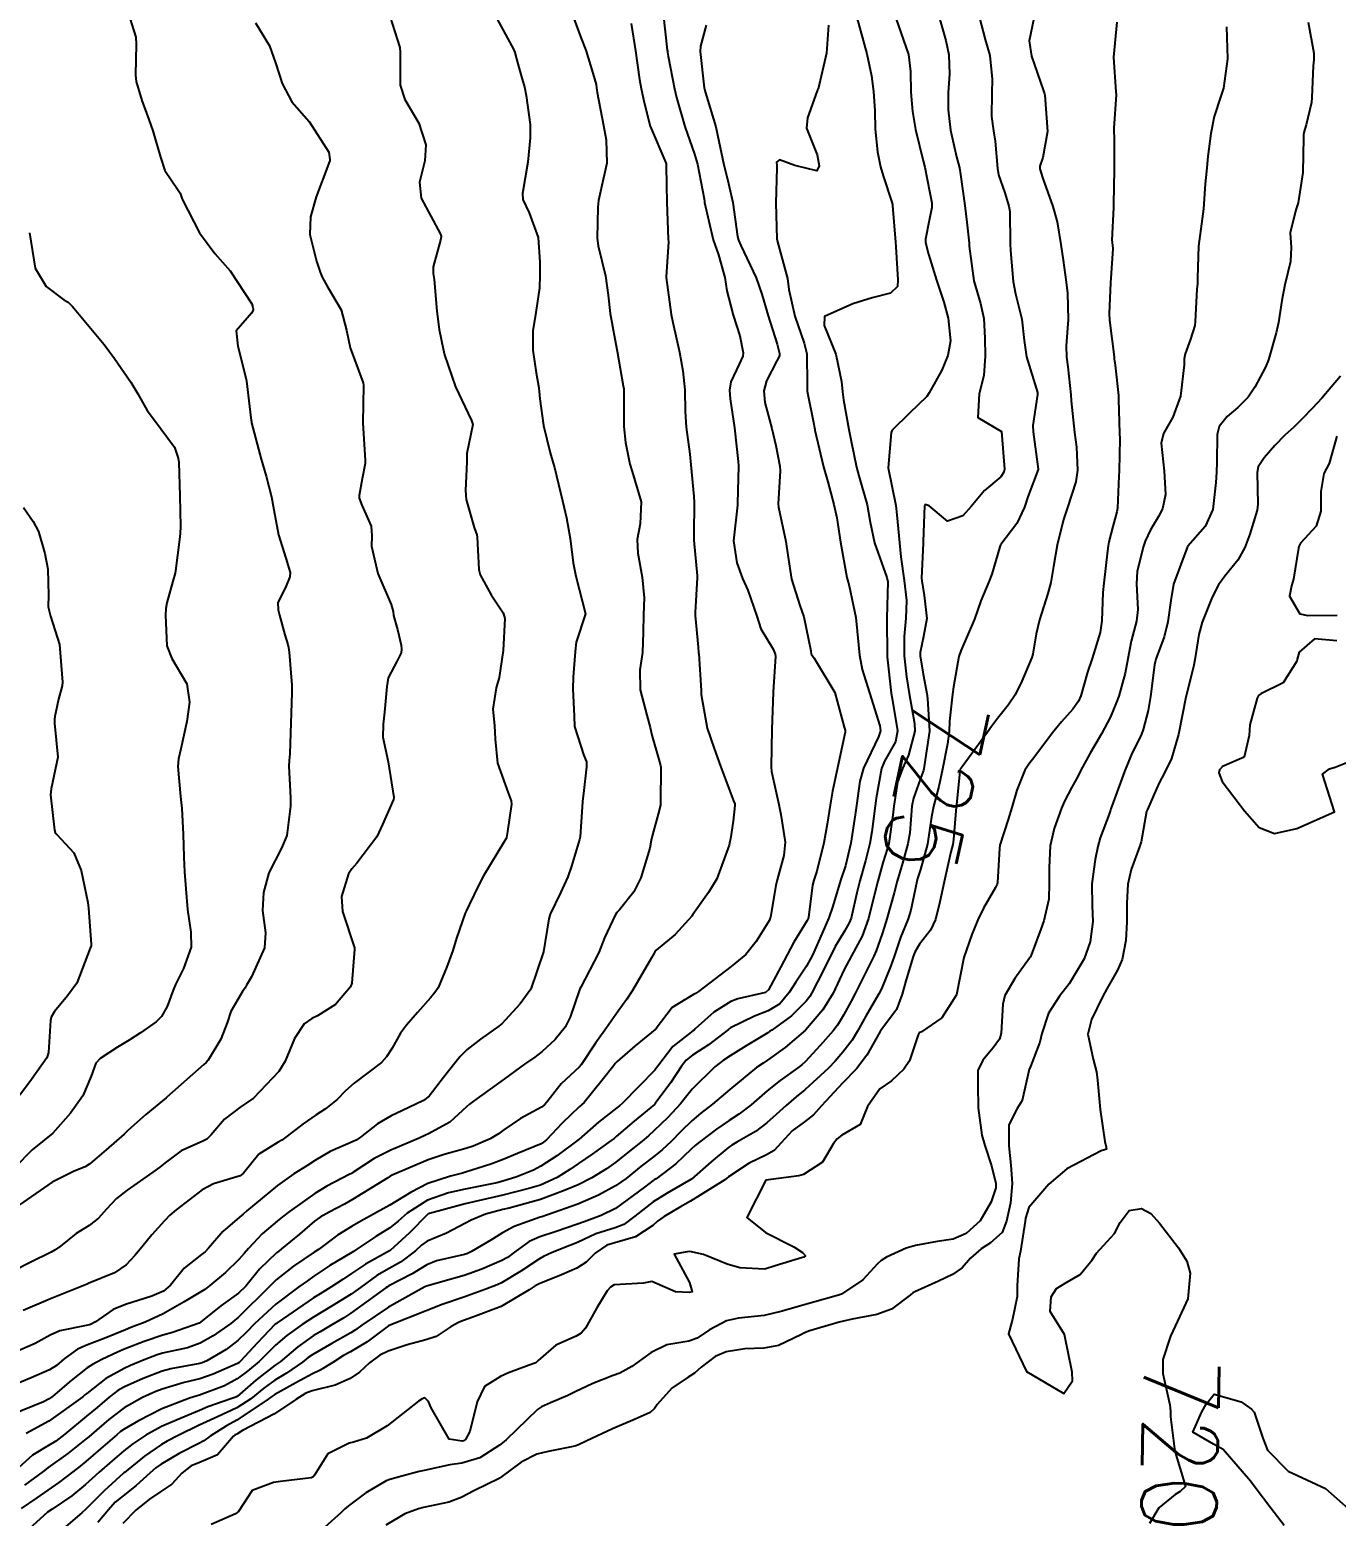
# Model space of a CAD drawing. Header units: metres. Extents: x 318500 to 325275, y 7408834 to 7428799.
# Drawn here: x 320229 to 320298.6, y 7412015.6 to 7412094.7 of the extents above; entities that cross this region are included whole.
import ezdxf
from ezdxf.enums import TextEntityAlignment as Align

# ---------------------------------------------------------------- set-up
doc = ezdxf.new("R2010")
doc.units = ezdxf.units.M
doc.header["$MEASUREMENT"] = 0
for name, color, linetype in [('Cotas', 45, 'Continuous'), ('Curvas de Nivel 1m', 11, 'Continuous'), ('Curvas de Nivel 5m', 15, 'Continuous')]:
    doc.layers.add(name, color=color, linetype=linetype)
doc.styles.add('Style-STANDARD', font='STANDARD.shx')

msp = doc.modelspace()

# ---------------------------------------------------------------- linework, layer by layer
at = {"layer": 'Curvas de Nivel 1m', "flags": 128}
for points, elevation in [([(320257.848, 7412095.632), (320258.34, 7412094.297), (320258.604, 7412093.624), (320258.988, 7412092.402), (320259.152, 7412091.788), (320259.185, 7412091.617), (320259.221, 7412091.371), (320259.544, 7412089.611), (320259.692, 7412088.855), (320259.721, 7412087.608), (320259.393, 7412086.101), (320259.288, 7412085.614), (320259.249, 7412085.26), (320259.214, 7412083.615), (320259.266, 7412083.212), (320259.653, 7412081.608), (320259.803, 7412080.579), (320259.91, 7412079.604), (320260.15, 7412078.25), (320260.271, 7412077.598), (320260.605, 7412075.75), (320260.625, 7412075.592), (320260.627, 7412075.46), (320260.628, 7412073.592), (320260.727, 7412072.74), (320260.958, 7412071.586), (320261.085, 7412071.203), (320261.561, 7412069.577), (320261.507, 7412068.416), (320261.35, 7412067.58), (320261.384, 7412066.844), (320261.608, 7412065.575), (320261.714, 7412064.473), (320261.685, 7412063.574), (320261.659, 7412062.642), (320261.622, 7412061.574), (320261.493, 7412060.65), (320261.504, 7412059.576), (320261.864, 7412058.236), (320262.042, 7412057.567), (320262.121, 7412057.171), (320262.503, 7412055.881), (320262.59, 7412055.559), (320262.601, 7412055.457), (320262.592, 7412053.559), (320262.578, 7412053.449), (320262.461, 7412052.967), (320262.151, 7412051.858), (320262.096, 7412051.565), (320262.015, 7412051.146), (320261.531, 7412049.573), (320261.159, 7412048.829), (320260.394, 7412047.869), (320260.261, 7412047.723), (320260.164, 7412047.593), (320259.597, 7412046.376), (320259.294, 7412045.606), (320258.341, 7412043.76), (320258.291, 7412043.67), (320258.269, 7412043.621), (320257.782, 7412042.162), (320257.504, 7412041.628), (320256.969, 7412040.965), (320256.29, 7412040.334), (320255.893, 7412040.039), (320255.344, 7412039.654), (320254.272, 7412038.881), (320252.627, 7412037.695), (320252.418, 7412037.537), (320252.255, 7412037.384), (320251.371, 7412036.581), (320250.234, 7412035.961), (320250.071, 7412035.884), (320249.74, 7412035.727), (320248.22, 7412035.079), (320247.342, 7412034.634), (320246.202, 7412033.889), (320246.134, 7412033.848), (320246.018, 7412033.782), (320244.826, 7412033.161), (320244.19, 7412032.785), (320242.827, 7412031.82), (320242.465, 7412031.536), (320242.172, 7412031.3), (320241.373, 7412030.63), (320240.65, 7412029.853), (320240.42, 7412029.582), (320240.141, 7412029.263), (320239.43, 7412028.567), (320238.598, 7412027.875), (320238.322, 7412027.674), (320238.117, 7412027.542), (320237.226, 7412027.008), (320236.105, 7412026.369), (320235.141, 7412025.924), (320234.387, 7412025.644), (320234.094, 7412025.532), (320232.971, 7412025.067), (320232.082, 7412024.73), (320231.543, 7412024.503), (320230.837, 7412023.978), (320230.426, 7412023.624), (320230.061, 7412023.393), (320229.082, 7412022.978), (320228.048, 7412022.54)], 733), ([(320253.663, 7412095.691), (320254.434, 7412094.254), (320254.752, 7412093.674), (320254.824, 7412093.499), (320254.992, 7412092.891), (320255.262, 7412091.945), (320255.341, 7412091.665), (320255.437, 7412091.199), (320255.649, 7412089.66), (320255.653, 7412088.946), (320255.521, 7412087.661), (320255.232, 7412085.994), (320255.262, 7412085.665), (320255.59, 7412084.959), (320256.067, 7412083.652), (320256.16, 7412082.341), (320256.158, 7412081.65), (320256.152, 7412080.969), (320255.956, 7412079.653), (320255.785, 7412078.676), (320255.787, 7412077.655), (320255.974, 7412076.45), (320256.1, 7412075.65), (320256.162, 7412075.057), (320256.359, 7412073.646), (320256.718, 7412072.193), (320256.878, 7412071.638), (320256.942, 7412071.402), (320257.359, 7412069.633), (320257.577, 7412068.725), (320257.778, 7412067.629), (320257.932, 7412066.336), (320258.069, 7412065.626), (320258.6, 7412063.62), (320258.089, 7412062.121), (320258.043, 7412061.625), (320257.933, 7412060.253), (320257.924, 7412059.626), (320257.982, 7412058.171), (320258.01, 7412057.625), (320258.505, 7412056.081), (320258.638, 7412055.755), (320258.654, 7412055.618), (320258.642, 7412055.474), (320258.477, 7412054.07), (320258.428, 7412053.663), (320258.424, 7412053.62), (320258.301, 7412051.762), (320258.273, 7412051.622), (320257.853, 7412050.198), (320257.652, 7412049.628), (320257.261, 7412048.778), (320256.71, 7412047.637), (320256.636, 7412047.388), (320256.36, 7412045.64), (320255.674, 7412043.65), (320255.109, 7412042.877), (320254.315, 7412042.008), (320254.158, 7412041.826), (320253.971, 7412041.675), (320252.996, 7412040.993), (320252.291, 7412040.436), (320251.926, 7412040.063), (320251.643, 7412039.706), (320251.032, 7412038.953), (320250.262, 7412037.956), (320249.97, 7412037.724), (320248.818, 7412037.175), (320248.247, 7412036.906), (320247.516, 7412036.486), (320246.619, 7412035.774), (320246.387, 7412035.619), (320246.226, 7412035.545), (320244.994, 7412035.016), (320244.211, 7412034.55), (320243.762, 7412034.251), (320243.07, 7412033.817), (320242.194, 7412033.199), (320240.556, 7412031.854), (320240.361, 7412031.673), (320240.175, 7412031.515), (320239.276, 7412030.757), (320238.526, 7412029.876), (320238.345, 7412029.68), (320238.145, 7412029.535), (320237.217, 7412028.81), (320236.504, 7412027.904), (320236.117, 7412027.59), (320235.51, 7412027.315), (320234.109, 7412026.865), (320233.45, 7412026.603), (320232.497, 7412025.956), (320232.24, 7412025.816), (320232.097, 7412025.777), (320230.602, 7412025.473), (320230.089, 7412025.245), (320229.29, 7412024.794), (320228.074, 7412024.267)], 734), ([(320234.146, 7412095.949), (320234.645, 7412094.304), (320234.667, 7412093.943), (320234.634, 7412092.293), (320234.673, 7412091.943), (320234.965, 7412090.945), (320235.348, 7412089.934), (320235.554, 7412089.317), (320235.971, 7412087.924), (320236.205, 7412087.213), (320236.903, 7412086.166), (320237.007, 7412086.015), (320237.045, 7412085.908), (320237.121, 7412085.682), (320238.042, 7412083.892), (320238.854, 7412082.793), (320239.677, 7412081.872), (320240.823, 7412080.114), (320240.88, 7412079.919), (320240.893, 7412079.859), (320240.897, 7412079.781), (320240.816, 7412079.615), (320239.996, 7412078.674), (320240.089, 7412077.867), (320240.519, 7412076.107), (320240.561, 7412075.862), (320240.745, 7412074.353), (320240.8, 7412073.918), (320240.804, 7412073.859), (320240.817, 7412073.781), (320241.332, 7412071.851), (320241.591, 7412070.953), (320241.873, 7412069.842), (320241.995, 7412069.162), (320242.246, 7412067.836), (320242.641, 7412066.585), (320242.867, 7412065.826), (320242.859, 7412065.594), (320242.618, 7412065.029), (320242.216, 7412064.226), (320242.232, 7412063.836), (320242.31, 7412063.547), (320242.587, 7412062.512), (320242.738, 7412061.984), (320242.777, 7412061.827), (320242.818, 7412061.585), (320242.95, 7412059.824), (320242.962, 7412059.406), (320242.91, 7412057.824), (320242.853, 7412056.174), (320242.816, 7412055.825), (320242.803, 7412055.518), (320242.893, 7412053.824), (320242.894, 7412053.393), (320242.695, 7412051.826), (320242.434, 7412051.19), (320241.739, 7412049.84), (320241.446, 7412048.803), (320241.404, 7412047.845), (320241.556, 7412046.658), (320241.502, 7412045.843), (320240.807, 7412044.315), (320240.547, 7412043.857), (320240.47, 7412043.726), (320240.335, 7412043.524), (320239.714, 7412042.471), (320239.521, 7412041.868), (320239.181, 7412040.987), (320238.505, 7412039.878), (320238.404, 7412039.754), (320238.278, 7412039.64), (320236.303, 7412037.909), (320236.281, 7412037.888), (320236.259, 7412037.874), (320235.191, 7412036.981), (320234.233, 7412036.133), (320234.133, 7412036.04), (320234.032, 7412035.942), (320233.07, 7412035.099), (320232.206, 7412034.359), (320231.962, 7412034.206), (320231.376, 7412033.972), (320230.194, 7412033.382), (320228.224, 7412032.019)], 737), ([(320262.722, 7412095.565), (320262.942, 7412093.619), (320262.951, 7412093.561), (320262.957, 7412093.518), (320262.997, 7412093.302), (320263.328, 7412091.557), (320263.435, 7412091.093), (320263.884, 7412089.551), (320264.391, 7412088.082), (320264.553, 7412087.544), (320264.902, 7412085.703), (320264.925, 7412085.564), (320264.928, 7412085.54), (320264.936, 7412085.503), (320265.388, 7412083.532), (320265.667, 7412082.719), (320266.009, 7412081.522), (320266.116, 7412080.803), (320266.445, 7412079.516), (320266.804, 7412078.422), (320266.987, 7412077.507), (320266.962, 7412077.333), (320266.781, 7412076.915), (320266.321, 7412075.962), (320266.266, 7412075.517), (320266.302, 7412075.064), (320266.517, 7412073.513), (320266.713, 7412071.735), (320266.73, 7412071.51), (320266.73, 7412071.489), (320266.692, 7412069.51), (320266.679, 7412069.411), (320266.473, 7412067.513), (320266.642, 7412066.337), (320266.951, 7412065.505), (320267.231, 7412064.891), (320267.718, 7412063.493), (320267.929, 7412062.826), (320268.583, 7412061.747), (320268.69, 7412061.479), (320268.709, 7412061.348), (320268.586, 7412059.48), (320268.587, 7412059.442), (320268.52, 7412057.48), (320268.471, 7412055.48), (320268.496, 7412055.231), (320268.886, 7412053.476), (320268.985, 7412052.952), (320269.214, 7412051.472), (320269.148, 7412050.758), (320268.791, 7412049.476), (320268.726, 7412049.166), (320268.445, 7412047.479), (320268.43, 7412047.439), (320268.388, 7412047.33), (320267.681, 7412046.18), (320267.127, 7412045.498), (320266.353, 7412044.859), (320264.601, 7412043.536), (320264.451, 7412043.426), (320264.337, 7412043.363), (320263.205, 7412042.674), (320262.357, 7412041.56), (320262.338, 7412041.531), (320262.309, 7412041.508), (320261.24, 7412040.631), (320260.283, 7412039.811), (320260.177, 7412039.696), (320260.097, 7412039.593), (320259.486, 7412038.816), (320258.515, 7412037.616), (320258.385, 7412037.491), (320258.256, 7412037.386), (320257.342, 7412036.53), (320256.512, 7412035.637), (320256.362, 7412035.505), (320256.227, 7412035.427), (320254.965, 7412034.913), (320254.214, 7412034.588), (320253.555, 7412034.334), (320252.203, 7412033.906), (320252.045, 7412033.859), (320251.4, 7412033.708), (320250.196, 7412033.316), (320249.309, 7412032.851), (320248.184, 7412032.158), (320247.458, 7412031.761), (320246.632, 7412031.314), (320246.169, 7412031.047), (320245.397, 7412030.553), (320244.372, 7412029.798), (320244.239, 7412029.709), (320244.148, 7412029.649), (320243.047, 7412028.906), (320242.125, 7412028.191), (320241.943, 7412028.012), (320241.776, 7412027.835), (320240.103, 7412026.176), (320239.932, 7412026.031), (320239.711, 7412025.864), (320238.767, 7412025.196), (320238.084, 7412024.813), (320237.398, 7412024.573), (320236.076, 7412024.287), (320235.791, 7412024.198), (320235.102, 7412023.925), (320234.376, 7412023.625), (320234.063, 7412023.493), (320233.061, 7412022.943), (320232.043, 7412022.144), (320231.944, 7412022.059), (320231.826, 7412021.963), (320230.027, 7412020.658), (320228.815, 7412020.008)], 731), ([(320275.111, 7412095.317), (320275.78, 7412093.392), (320275.901, 7412092.481), (320275.917, 7412091.391), (320275.993, 7412090.361), (320276.166, 7412089.388), (320276.573, 7412087.736), (320276.653, 7412087.383), (320276.907, 7412086.12), (320277.022, 7412085.499), (320277.039, 7412085.378), (320277.037, 7412085.239), (320276.888, 7412084.548), (320276.686, 7412083.569), (320276.693, 7412083.382), (320276.861, 7412082.771), (320277.28, 7412081.373), (320277.663, 7412080.202), (320277.903, 7412079.364), (320278.018, 7412078.146), (320277.885, 7412077.364), (320277.564, 7412076.582), (320276.897, 7412075.378), (320276.758, 7412075.187), (320275.837, 7412074.302), (320274.915, 7412073.398), (320274.86, 7412073.277), (320274.71, 7412071.4), (320275.108, 7412069.396), (320275.174, 7412068.897), (320275.303, 7412067.394), (320275.377, 7412066.665), (320275.559, 7412065.391), (320275.677, 7412064.326), (320275.653, 7412063.389), (320275.555, 7412062.426), (320275.559, 7412061.39), (320275.677, 7412060.276), (320275.815, 7412059.387), (320276.115, 7412057.795), (320276.129, 7412057.384), (320275.795, 7412056.099), (320275.47, 7412055.39), (320275.209, 7412054.673), (320275.011, 7412053.395), (320274.954, 7412052.904), (320274.735, 7412051.397), (320274.676, 7412051.159), (320274.43, 7412050.372), (320274.153, 7412049.404), (320273.807, 7412048.001), (320273.657, 7412047.411), (320273.316, 7412046.475), (320272.759, 7412045.424), (320272.352, 7412044.658), (320271.769, 7412043.439), (320271.224, 7412042.549), (320270.31, 7412041.478), (320269.225, 7412040.542), (320268.286, 7412039.868), (320268.047, 7412039.72), (320267.701, 7412039.489), (320266.268, 7412038.308), (320265.354, 7412037.524), (320264.737, 7412037.049), (320264.247, 7412036.646), (320263.688, 7412036.096), (320263.154, 7412035.551), (320262.679, 7412035.099), (320262.218, 7412034.73), (320261.555, 7412034.225), (320260.76, 7412033.582), (320260.196, 7412033.19), (320259.284, 7412032.697), (320258.186, 7412032.206), (320256.568, 7412031.636), (320256.273, 7412031.545), (320256.178, 7412031.519), (320254.801, 7412031.03), (320254.165, 7412030.683), (320253.547, 7412030.292), (320252.531, 7412029.694), (320252.277, 7412029.569), (320252.147, 7412029.53), (320250.657, 7412029.2), (320250.139, 7412028.985), (320249.357, 7412028.506), (320248.122, 7412027.857), (320248.052, 7412027.82), (320247.96, 7412027.752), (320246.106, 7412026.416), (320245.721, 7412026.167), (320245.089, 7412025.79), (320244.468, 7412025.423), (320244.091, 7412025.197), (320243.273, 7412024.621), (320242.333, 7412023.826), (320242.182, 7412023.714), (320242.067, 7412023.638), (320241.046, 7412022.854), (320240.042, 7412021.98), (320239.969, 7412021.933), (320239.769, 7412021.863), (320238.483, 7412021.428), (320238.034, 7412021.238), (320236.857, 7412020.727), (320236.025, 7412020.374), (320235.184, 7412019.923), (320234.487, 7412019.459), (320234.007, 7412019.082), (320233.394, 7412018.551), (320232.699, 7412017.953), (320232.327, 7412017.614), (320231.98, 7412017.287), (320231.246, 7412016.696), (320230.19, 7412015.987), (320229.958, 7412015.813), (320227.967, 7412014.02)], 727), ([(320261.022, 7412095.037), (320261.249, 7412093.586), (320261.468, 7412092.065), (320261.562, 7412091.581), (320261.709, 7412090.838), (320262.029, 7412089.574), (320262.866, 7412087.616), (320262.885, 7412087.561), (320262.887, 7412087.528), (320262.908, 7412086.389), (320262.925, 7412085.56), (320262.924, 7412085.536), (320262.999, 7412083.559), (320263.004, 7412083.422), (320262.884, 7412081.56), (320262.882, 7412081.517), (320263.158, 7412079.557), (320263.242, 7412079.127), (320263.594, 7412077.552), (320263.775, 7412076.55), (320263.878, 7412075.549), (320263.906, 7412074.39), (320263.958, 7412073.548), (320264.143, 7412072.121), (320264.208, 7412071.545), (320264.358, 7412069.87), (320264.381, 7412069.543), (320264.36, 7412067.846), (320264.366, 7412067.543), (320264.533, 7412065.639), (320264.535, 7412065.541), (320264.436, 7412063.708), (320264.436, 7412063.542), (320264.583, 7412061.852), (320264.61, 7412061.569), (320264.614, 7412061.539), (320264.619, 7412061.5), (320264.746, 7412059.537), (320264.758, 7412059.325), (320265.065, 7412057.532), (320265.44, 7412056.457), (320265.776, 7412055.521), (320266.472, 7412053.673), (320266.535, 7412053.509), (320266.551, 7412053.427), (320266.456, 7412052.596), (320266.306, 7412051.648), (320266.282, 7412051.512), (320266.236, 7412051.311), (320265.582, 7412049.523), (320265.14, 7412048.798), (320264.393, 7412047.743), (320264.308, 7412047.624), (320264.249, 7412047.541), (320263.361, 7412046.564), (320262.362, 7412045.722), (320262.284, 7412045.638), (320262.24, 7412045.562), (320262.106, 7412045.312), (320261.094, 7412043.579), (320260.8, 7412043.116), (320260.323, 7412042.475), (320259.954, 7412041.957), (320259.713, 7412041.599), (320259.121, 7412040.785), (320258.369, 7412039.619), (320258.279, 7412039.515), (320257.293, 7412038.606), (320256.525, 7412037.637), (320256.403, 7412037.493), (320256.256, 7412037.378), (320255.128, 7412036.775), (320254.238, 7412036.171), (320253.959, 7412035.949), (320253.517, 7412035.681), (320252.617, 7412035.301), (320252.222, 7412035.172), (320251.071, 7412034.857), (320250.213, 7412034.569), (320248.292, 7412033.749), (320248.2, 7412033.703), (320248.066, 7412033.62), (320246.187, 7412032.461), (320245.754, 7412032.214), (320244.946, 7412031.792), (320244.462, 7412031.511), (320244.173, 7412031.303), (320243.36, 7412030.615), (320242.408, 7412029.826), (320242.26, 7412029.717), (320242.147, 7412029.628), (320241.232, 7412028.746), (320240.51, 7412027.854), (320240.116, 7412027.475), (320239.173, 7412026.806), (320238.1, 7412025.924), (320238.032, 7412025.881), (320236.604, 7412025.39), (320236.09, 7412025.238), (320235.097, 7412024.912), (320234.079, 7412024.511), (320233.684, 7412024.336), (320232.843, 7412023.952), (320232.338, 7412023.685), (320232.063, 7412023.5), (320231.203, 7412022.822), (320230.236, 7412021.987), (320230.039, 7412021.845), (320229.738, 7412021.695), (320228.03, 7412020.997)], 732), ([(320241.018, 7412095.068), (320241.765, 7412093.849), (320242.092, 7412092.944), (320242.437, 7412091.838), (320242.966, 7412090.875), (320243.872, 7412089.816), (320244.926, 7412088.197), (320244.977, 7412087.799), (320244.976, 7412087.743), (320244.917, 7412087.549), (320244.251, 7412085.81), (320243.945, 7412084.753), (320243.925, 7412083.814), (320244.274, 7412082.383), (320244.465, 7412081.806), (320244.564, 7412081.531), (320244.833, 7412081.067), (320245.59, 7412079.792), (320245.876, 7412078.717), (320246.063, 7412077.787), (320246.762, 7412075.908), (320246.778, 7412075.78), (320246.74, 7412073.78), (320246.859, 7412071.778), (320246.855, 7412071.63), (320246.695, 7412070.806), (320246.541, 7412069.923), (320246.548, 7412069.781), (320246.676, 7412069.405), (320247.189, 7412068.295), (320247.218, 7412067.772), (320247.196, 7412067.227), (320247.535, 7412065.766), (320248.241, 7412064.12), (320248.352, 7412063.754), (320248.372, 7412063.527), (320248.59, 7412062.79), (320248.784, 7412061.949), (320248.801, 7412061.747), (320248.775, 7412061.549), (320248.571, 7412061.123), (320248.093, 7412060.221), (320248.012, 7412059.758), (320247.896, 7412058.393), (320247.815, 7412057.761), (320247.808, 7412057.056), (320248.094, 7412055.756), (320248.38, 7412053.843), (320248.362, 7412053.752), (320247.792, 7412052.418), (320247.477, 7412051.764), (320246.426, 7412050.349), (320246.156, 7412050.049), (320245.982, 7412049.784), (320245.609, 7412048.581), (320245.654, 7412047.787), (320246.295, 7412045.846), (320246.3, 7412045.781), (320246.146, 7412043.978), (320246.077, 7412043.783), (320245.281, 7412042.835), (320244.316, 7412042.23), (320244.023, 7412042.095), (320243.609, 7412041.811), (320243.091, 7412041.025), (320242.611, 7412039.825), (320242.274, 7412039.276), (320240.914, 7412037.85), (320240.535, 7412037.577), (320240.253, 7412037.405), (320239.378, 7412036.733), (320238.65, 7412035.876), (320238.441, 7412035.664), (320238.225, 7412035.563), (320237.072, 7412035.043), (320236.208, 7412034.419), (320235.932, 7412034.186), (320235.566, 7412033.92), (320234.19, 7412032.953), (320233.627, 7412032.504), (320233.093, 7412031.951), (320232.664, 7412031.464), (320232.167, 7412031.081), (320231.481, 7412030.649), (320230.647, 7412029.983), (320230.357, 7412029.777), (320230.145, 7412029.66), (320229.028, 7412029.115), (320228.129, 7412028.641)], 736), ([(320273.029, 7412095.355), (320273.572, 7412093.421), (320273.823, 7412092.252), (320273.923, 7412091.416), (320273.993, 7412090.387), (320274.019, 7412089.414), (320274.144, 7412088.199), (320274.302, 7412087.409), (320274.431, 7412086.923), (320274.901, 7412085.525), (320274.933, 7412085.4), (320274.939, 7412085.36), (320275.089, 7412083.398), (320275.108, 7412083.156), (320275.227, 7412081.396), (320275.199, 7412081.033), (320274.833, 7412080.691), (320273.859, 7412080.443), (320272.827, 7412080.117), (320271.316, 7412079.453), (320271.297, 7412078.969), (320271.926, 7412077.443), (320272.226, 7412075.98), (320272.266, 7412075.437), (320272.327, 7412075.008), (320272.606, 7412073.432), (320272.731, 7412072.811), (320273.023, 7412071.425), (320273.152, 7412070.975), (320273.595, 7412069.416), (320273.755, 7412068.498), (320273.987, 7412067.41), (320274.632, 7412065.566), (320274.673, 7412065.4), (320274.68, 7412065.348), (320274.641, 7412063.4), (320274.638, 7412063.362), (320274.645, 7412061.399), (320274.65, 7412061.328), (320274.866, 7412059.397), (320274.935, 7412059.006), (320275.201, 7412057.393), (320275.097, 7412056.812), (320274.504, 7412055.786), (320274.344, 7412055.402), (320274.073, 7412053.809), (320274.022, 7412053.407), (320273.83, 7412052.028), (320273.728, 7412051.411), (320273.497, 7412050.481), (320273.204, 7412049.418), (320273.045, 7412048.786), (320272.73, 7412047.425), (320272.638, 7412047.174), (320272.38, 7412046.732), (320271.891, 7412045.914), (320271.646, 7412045.441), (320270.936, 7412044.041), (320270.642, 7412043.455), (320270.528, 7412043.267), (320270.333, 7412043.016), (320269.56, 7412042.229), (320268.518, 7412041.478), (320268.394, 7412041.394), (320268.308, 7412041.334), (320267.15, 7412040.644), (320266.289, 7412040.111), (320265.931, 7412039.87), (320265.475, 7412039.522), (320264.268, 7412038.337), (320263.919, 7412037.888), (320263.654, 7412037.546), (320262.978, 7412036.824), (320262.238, 7412036.106), (320261.949, 7412035.85), (320261.611, 7412035.569), (320260.845, 7412034.956), (320260.213, 7412034.452), (320259.713, 7412034.091), (320258.936, 7412033.609), (320258.196, 7412033.24), (320257.516, 7412032.95), (320256.188, 7412032.459), (320254.526, 7412032.007), (320254.183, 7412031.931), (320253.275, 7412031.684), (320252.502, 7412031.368), (320252.172, 7412031.177), (320251.199, 7412030.675), (320250.158, 7412030.235), (320249.855, 7412030.024), (320249.536, 7412029.729), (320248.75, 7412029.131), (320248.136, 7412028.786), (320247.481, 7412028.409), (320246.617, 7412027.773), (320246.116, 7412027.418), (320245.097, 7412026.803), (320244.104, 7412026.196), (320243.509, 7412025.809), (320242.69, 7412025.222), (320242.083, 7412024.703), (320241.651, 7412024.262), (320241.218, 7412023.843), (320240.597, 7412023.317), (320240.056, 7412022.912), (320239.366, 7412022.551), (320238.042, 7412022.045), (320237.918, 7412022.006), (320237.517, 7412021.888), (320236.034, 7412021.322), (320234.789, 7412020.69), (320234.023, 7412020.246), (320233.845, 7412020.119), (320233.641, 7412019.944), (320232.772, 7412019.189), (320231.998, 7412018.526), (320231.683, 7412018.276), (320231.292, 7412017.97), (320230.556, 7412017.407), (320229.975, 7412016.998), (320229.377, 7412016.591), (320228.551, 7412016.011)], 728), ([(320271.529, 7412094.946), (320271.418, 7412093.454), (320270.981, 7412091.543), (320270.95, 7412091.491), (320270.928, 7412091.461), (320270.411, 7412090.012), (320270.354, 7412089.466), (320270.929, 7412088.053), (320271.031, 7412087.458), (320270.917, 7412087.197), (320269.743, 7412087.472), (320268.924, 7412087.779), (320268.753, 7412087.652), (320268.776, 7412087.482), (320268.787, 7412087.35), (320268.718, 7412085.483), (320268.773, 7412083.58), (320268.791, 7412083.481), (320268.866, 7412083.231), (320269.343, 7412081.475), (320269.419, 7412080.889), (320269.736, 7412079.471), (320270.239, 7412078.025), (320270.373, 7412077.464), (320270.394, 7412075.835), (320270.392, 7412075.464), (320270.743, 7412073.717), (320270.785, 7412073.503), (320270.796, 7412073.459), (320270.806, 7412073.392), (320271.266, 7412071.452), (320271.49, 7412070.656), (320271.82, 7412069.443), (320271.967, 7412068.735), (320272.173, 7412067.437), (320272.509, 7412065.555), (320272.542, 7412065.431), (320272.625, 7412065.122), (320272.981, 7412063.424), (320273.132, 7412061.969), (320273.173, 7412061.421), (320273.325, 7412060.662), (320273.705, 7412059.413), (320274.27, 7412057.657), (320274.306, 7412057.403), (320274.195, 7412057.083), (320273.399, 7412055.417), (320273.198, 7412054.711), (320273.02, 7412053.422), (320272.955, 7412052.93), (320272.723, 7412051.426), (320272.428, 7412050.217), (320272.175, 7412049.434), (320271.763, 7412048.076), (320271.551, 7412047.443), (320271.197, 7412046.628), (320270.669, 7412045.455), (320270.354, 7412044.868), (320269.787, 7412044.024), (320269.437, 7412043.469), (320268.931, 7412042.874), (320268.325, 7412042.506), (320267.591, 7412042.221), (320266.311, 7412041.596), (320266.26, 7412041.562), (320266.197, 7412041.512), (320265.132, 7412040.693), (320264.289, 7412040.132), (320263.958, 7412039.87), (320263.702, 7412039.546), (320263.134, 7412038.689), (320262.298, 7412037.56), (320262.28, 7412037.539), (320262.259, 7412037.52), (320261.186, 7412036.636), (320260.233, 7412035.811), (320260.113, 7412035.71), (320259.967, 7412035.594), (320258.956, 7412034.872), (320258.211, 7412034.371), (320257.767, 7412034.064), (320257.082, 7412033.631), (320256.196, 7412033.229), (320255.584, 7412033.039), (320254.19, 7412032.691), (320252.886, 7412032.389), (320252.185, 7412032.228), (320250.287, 7412031.719), (320250.209, 7412031.69), (320250.179, 7412031.668), (320249.217, 7412030.682), (320248.191, 7412029.749), (320248.168, 7412029.732), (320248.15, 7412029.721), (320246.884, 7412029.024), (320246.131, 7412028.521), (320245.693, 7412028.218), (320245.031, 7412027.791), (320244.466, 7412027.447), (320244.114, 7412027.226), (320242.171, 7412025.899), (320242.1, 7412025.849), (320242.079, 7412025.83), (320241.107, 7412024.823), (320240.228, 7412023.858), (320240.147, 7412023.78), (320240.068, 7412023.729), (320238.774, 7412023.159), (320238.056, 7412022.917), (320237.232, 7412022.713), (320236.047, 7412022.375), (320235.71, 7412022.25), (320235.01, 7412021.925), (320234.034, 7412021.365), (320233.222, 7412020.755), (320232.299, 7412019.957), (320232.15, 7412019.826), (320232.016, 7412019.716), (320231.033, 7412018.947), (320229.993, 7412018.193), (320229.875, 7412018.108), (320229.726, 7412017.994), (320228.732, 7412017.255)], 729), ([(320277.428, 7412095.374), (320277.773, 7412094.13), (320277.94, 7412093.366), (320277.973, 7412092.344), (320277.904, 7412091.366), (320277.896, 7412090.436), (320278.019, 7412089.364), (320278.348, 7412087.94), (320278.496, 7412087.356), (320278.563, 7412087.002), (320278.785, 7412085.352), (320278.887, 7412084.465), (320279.011, 7412083.348), (320279.024, 7412083.191), (320279.259, 7412081.344), (320279.622, 7412080.132), (320279.805, 7412079.335), (320279.854, 7412078.285), (320279.87, 7412077.334), (320279.8, 7412076.31), (320279.555, 7412075.338), (320279.483, 7412074.075), (320280.74, 7412073.32), (320280.891, 7412071.318), (320280.861, 7412071.165), (320280.704, 7412070.909), (320279.842, 7412070.184), (320279.117, 7412069.343), (320278.675, 7412068.847), (320277.866, 7412068.556), (320276.894, 7412069.377), (320276.681, 7412069.44), (320276.65, 7412069.411), (320276.644, 7412069.38), (320276.567, 7412067.475), (320276.565, 7412067.381), (320276.486, 7412065.528), (320276.497, 7412065.381), (320276.618, 7412064.597), (320276.768, 7412063.377), (320276.59, 7412062.422), (320276.402, 7412061.561), (320276.402, 7412061.382), (320276.565, 7412060.408), (320276.76, 7412059.377), (320276.806, 7412059.116), (320276.899, 7412057.374), (320276.628, 7412055.505), (320276.599, 7412055.379), (320276.582, 7412055.295), (320276.495, 7412055.056), (320276.05, 7412053.81), (320275.972, 7412053.385), (320275.856, 7412051.979), (320275.757, 7412051.387), (320275.469, 7412050.35), (320275.186, 7412049.392), (320275.026, 7412048.779), (320274.639, 7412047.398), (320274.575, 7412047.211), (320274.378, 7412046.603), (320274.073, 7412045.695), (320273.943, 7412045.406), (320273.531, 7412044.592), (320272.957, 7412043.421), (320272.739, 7412043.019), (320272.322, 7412042.26), (320272.01, 7412041.74), (320271.779, 7412041.438), (320271.09, 7412040.656), (320270.285, 7412039.781), (320270.117, 7412039.627), (320269.888, 7412039.464), (320268.952, 7412038.795), (320268.268, 7412038.233), (320267.405, 7412037.493), (320266.761, 7412036.994), (320266.247, 7412036.665), (320265.558, 7412036.202), (320264.679, 7412035.533), (320264.433, 7412035.331), (320264.224, 7412035.129), (320263.406, 7412034.355), (320262.349, 7412033.559), (320262.256, 7412033.503), (320262.199, 7412033.465), (320261.741, 7412033.112), (320260.184, 7412031.983), (320259.421, 7412031.601), (320258.518, 7412031.272), (320258.173, 7412031.152), (320257.033, 7412030.765), (320256.163, 7412030.476), (320255.59, 7412030.217), (320254.811, 7412029.66), (320254.434, 7412029.378), (320254.143, 7412029.215), (320253.07, 7412028.751), (320252.131, 7412028.418), (320251.572, 7412028.262), (320250.122, 7412027.85), (320250.031, 7412027.812), (320249.877, 7412027.724), (320248.11, 7412026.729), (320246.688, 7412025.771), (320246.344, 7412025.528), (320246.094, 7412025.37), (320245.083, 7412024.792), (320244.076, 7412024.218), (320243.827, 7412024.051), (320243.522, 7412023.808), (320242.668, 7412023.213), (320242.055, 7412022.837), (320241.469, 7412022.418), (320240.778, 7412021.849), (320240.035, 7412021.378), (320238.998, 7412020.903), (320238.026, 7412020.445), (320236.91, 7412019.897), (320236.322, 7412019.599), (320236.013, 7412019.415), (320235.12, 7412018.807), (320234.049, 7412017.939), (320234.016, 7412017.913), (320233.989, 7412017.889), (320232.962, 7412016.963), (320231.981, 7412015.96), (320231.773, 7412015.778), (320229.942, 7412014.231)], 726), ([(320282.462, 7412095.306), (320282.205, 7412094.121), (320282.333, 7412093.307), (320282.982, 7412091.447), (320283.032, 7412091.299), (320283.051, 7412091.227), (320283.187, 7412089.296), (320282.936, 7412087.91), (320282.786, 7412087.447), (320282.785, 7412087.301), (320282.923, 7412086.849), (320283.467, 7412085.292), (320283.697, 7412084.478), (320283.901, 7412083.285), (320284.018, 7412082.443), (320284.176, 7412081.28), (320284.25, 7412080.688), (320284.292, 7412079.278), (320284.186, 7412077.893), (320284.203, 7412077.279), (320284.275, 7412076.77), (320284.428, 7412075.275), (320284.451, 7412074.961), (320284.631, 7412073.272), (320284.728, 7412072.493), (320284.794, 7412071.269), (320284.704, 7412070.65), (320284.248, 7412069.277), (320284.036, 7412068.635), (320283.695, 7412067.284), (320283.505, 7412066.149), (320283.365, 7412065.289), (320283.208, 7412064.705), (320282.76, 7412063.298), (320282.593, 7412062.552), (320282.412, 7412061.471), (320282.358, 7412061.302), (320281.82, 7412060.048), (320281.469, 7412059.311), (320281.098, 7412058.758), (320280.531, 7412058.057), (320280.213, 7412057.637), (320279.994, 7412057.328), (320278.637, 7412055.484), (320278.543, 7412055.349), (320278.53, 7412055.319), (320278.496, 7412055.059), (320278.349, 7412053.475), (320278.334, 7412053.352), (320278.182, 7412051.615), (320278.14, 7412051.355), (320278.044, 7412050.963), (320277.695, 7412049.361), (320277.461, 7412048.307), (320277.229, 7412047.367), (320276.968, 7412046.785), (320276.37, 7412046.041), (320276.122, 7412045.624), (320276.037, 7412045.383), (320275.646, 7412044.088), (320275.444, 7412043.389), (320275.142, 7412042.577), (320274.311, 7412041.453), (320274.287, 7412041.424), (320274.277, 7412041.4), (320273.563, 7412040.139), (320273.017, 7412039.419), (320272.272, 7412038.656), (320271.158, 7412037.447), (320270.738, 7412036.967), (320270.247, 7412036.599), (320269.596, 7412036.11), (320269.011, 7412035.472), (320268.635, 7412035.064), (320268.22, 7412034.844), (320267.309, 7412034.398), (320266.202, 7412033.663), (320266.116, 7412033.596), (320266.003, 7412033.513), (320264.188, 7412032.374), (320263.656, 7412032.074), (320262.785, 7412031.554), (320262.431, 7412031.302), (320262.173, 7412031.082), (320261.258, 7412030.479), (320260.159, 7412030.158), (320259.725, 7412030.028), (320259.101, 7412029.606), (320258.635, 7412029.12), (320258.138, 7412028.803), (320257.316, 7412028.445), (320256.125, 7412027.971), (320255.907, 7412027.86), (320255.588, 7412027.648), (320254.111, 7412026.767), (320252.602, 7412026.19), (320252.103, 7412026.026), (320251.866, 7412025.938), (320251.445, 7412025.707), (320250.638, 7412025.168), (320250.089, 7412024.987), (320249.095, 7412024.724), (320248.08, 7412024.389), (320247.651, 7412024.181), (320247.097, 7412023.765), (320246.566, 7412023.269), (320246.057, 7412022.926), (320245.256, 7412022.584), (320244.047, 7412022.282), (320243.7, 7412022.15), (320243.167, 7412021.813), (320242.032, 7412021.059), (320240.328, 7412020.16), (320240.021, 7412019.979), (320239.945, 7412019.937), (320239.852, 7412019.862), (320238.998, 7412018.877), (320237.999, 7412018.448), (320237.594, 7412018.288), (320237.102, 7412017.893), (320236.569, 7412017.313), (320235.975, 7412016.92), (320235.377, 7412016.511), (320234.647, 7412015.93), (320233.953, 7412015.225)], 724), ([(320286.887, 7412095.1), (320286.707, 7412093.245), (320286.829, 7412091.396), (320286.838, 7412091.242), (320286.722, 7412089.475), (320286.719, 7412089.243), (320286.73, 7412089.025), (320286.742, 7412087.243), (320286.706, 7412085.439), (320286.698, 7412085.243), (320286.617, 7412083.501), (320286.651, 7412083.243), (320286.666, 7412083.041), (320286.542, 7412081.245), (320286.469, 7412079.601), (320286.489, 7412079.245), (320286.732, 7412077.3), (320286.737, 7412077.241), (320286.74, 7412077.191), (320286.786, 7412076.854), (320286.969, 7412075.238), (320286.976, 7412075.029), (320287.029, 7412073.237), (320287.038, 7412072.935), (320286.999, 7412071.237), (320286.991, 7412070.953), (320286.908, 7412069.238), (320286.872, 7412069.053), (320286.675, 7412068.271), (320286.458, 7412067.448), (320286.415, 7412067.244), (320286.38, 7412066.968), (320286.179, 7412065.247), (320286.134, 7412064.759), (320286.073, 7412063.248), (320285.984, 7412062.632), (320285.558, 7412061.255), (320285.313, 7412060.514), (320284.967, 7412059.264), (320284.843, 7412058.968), (320284.539, 7412058.558), (320283.926, 7412057.882), (320283.456, 7412057.286), (320282.507, 7412056.03), (320282.186, 7412055.62), (320281.989, 7412055.305), (320281.559, 7412054.234), (320281.285, 7412053.312), (320281.09, 7412052.684), (320280.659, 7412051.318), (320280.625, 7412051.131), (320280.528, 7412049.319), (320280.507, 7412049.231), (320280.416, 7412049.065), (320279.773, 7412047.956), (320279.478, 7412047.334), (320279.157, 7412046.56), (320278.73, 7412045.344), (320278.34, 7412043.35), (320277.563, 7412042.12), (320276.484, 7412041.377), (320276.364, 7412041.325), (320276.308, 7412041.215), (320275.833, 7412039.838), (320275.543, 7412039.387), (320274.892, 7412038.776), (320274.269, 7412038.342), (320273.598, 7412037.41), (320273.217, 7412036.444), (320272.237, 7412035.89), (320271.986, 7412035.681), (320271.8, 7412035.436), (320271.214, 7412034.446), (320270.205, 7412033.781), (320269.956, 7412033.711), (320268.2, 7412033.48), (320267.179, 7412031.495), (320268.168, 7412030.697), (320269.679, 7412029.943), (320270.153, 7412029.642), (320270.303, 7412029.458), (320270.215, 7412029.393), (320270.149, 7412029.373), (320268.695, 7412028.921), (320268.139, 7412028.747), (320266.81, 7412028.829), (320266.143, 7412029.015), (320264.88, 7412029.529), (320264.152, 7412029.697), (320264.011, 7412029.682), (320263.321, 7412029.548), (320264.127, 7412028.037), (320264.274, 7412027.538), (320264.12, 7412027.504), (320263.389, 7412027.547), (320262.128, 7412028.095), (320261.684, 7412028.01), (320260.125, 7412027.913), (320259.929, 7412027.787), (320259.739, 7412027.596), (320259.196, 7412026.689), (320258.598, 7412025.613), (320258.369, 7412025.343), (320258.094, 7412025.187), (320257.014, 7412024.703), (320256.074, 7412023.888), (320255.943, 7412023.771), (320255.6, 7412023.647), (320254.492, 7412023.235), (320254.061, 7412023.038), (320253.219, 7412022.516), (320252.824, 7412021.688), (320252.441, 7412020.11), (320252.195, 7412019.697), (320252.097, 7412019.62), (320252.019, 7412019.602), (320251.326, 7412019.707), (320250.376, 7412021.378), (320250.24, 7412021.718), (320250.043, 7412021.906), (320249.904, 7412021.86), (320249.71, 7412021.725), (320248.027, 7412020.415), (320246.939, 7412019.766), (320246.238, 7412019.555), (320246.016, 7412019.5), (320244.875, 7412018.923), (320244.162, 7412017.798), (320244.085, 7412017.703), (320243.988, 7412017.65), (320242.358, 7412017.451), (320241.984, 7412017.405), (320240.842, 7412016.982), (320240.119, 7412015.858), (320239.959, 7412015.734), (320238.667, 7412015.159)], 723), ([(320292.722, 7412094.86), (320292.776, 7412093.164), (320292.551, 7412091.602), (320292.416, 7412091.168), (320292.054, 7412090.084), (320291.876, 7412089.176), (320291.726, 7412087.966), (320291.645, 7412087.179), (320291.587, 7412086.513), (320291.493, 7412085.181), (320291.429, 7412084.645), (320291.229, 7412083.185), (320291.174, 7412081.506), (320291.166, 7412081.185), (320291.134, 7412080.898), (320291.05, 7412079.187), (320291.03, 7412078.974), (320290.806, 7412078.245), (320290.524, 7412077.464), (320290.473, 7412077.195), (320290.463, 7412076.871), (320290.264, 7412075.198), (320289.869, 7412074.088), (320289.356, 7412073.211), (320289.241, 7412072.704), (320289.402, 7412071.21), (320289.466, 7412069.977), (320289.309, 7412069.211), (320289.094, 7412068.803), (320288.673, 7412068.095), (320288.393, 7412067.494), (320288.299, 7412067.224), (320287.97, 7412065.896), (320287.918, 7412065.227), (320287.99, 7412063.853), (320287.933, 7412063.227), (320287.648, 7412062.175), (320287.457, 7412061.231), (320287.326, 7412060.475), (320286.984, 7412059.236), (320286.868, 7412058.915), (320286.534, 7412058.147), (320286.228, 7412057.541), (320286.06, 7412057.247), (320285.458, 7412056.204), (320284.952, 7412055.263), (320284.796, 7412054.965), (320284.487, 7412054.393), (320284.09, 7412053.661), (320283.925, 7412053.278), (320283.54, 7412052.197), (320283.328, 7412051.287), (320283.271, 7412050.13), (320283.286, 7412049.287), (320283.253, 7412048.442), (320282.987, 7412047.291), (320282.825, 7412046.852), (320282.364, 7412045.599), (320282.285, 7412045.377), (320282.237, 7412045.301), (320281.441, 7412044.218), (320280.919, 7412043.314), (320280.803, 7412042.846), (320280.721, 7412041.316), (320280.626, 7412040.996), (320280.298, 7412040.524), (320279.749, 7412039.867), (320279.483, 7412039.332), (320279.477, 7412038.537), (320279.496, 7412037.331), (320279.686, 7412035.88), (320279.848, 7412035.326), (320280.214, 7412034.256), (320280.443, 7412033.318), (320280.436, 7412033.079), (320280.19, 7412032.332), (320279.606, 7412031.329), (320278.859, 7412030.651), (320278.165, 7412030.351), (320277.309, 7412030.216), (320276.16, 7412030.016), (320275.664, 7412029.878), (320274.616, 7412029.395), (320274.332, 7412029.213), (320274.144, 7412029.029), (320273.363, 7412028.18), (320272.228, 7412027.428), (320272.12, 7412027.387), (320272.06, 7412027.372), (320270.114, 7412026.819), (320269.064, 7412026.517), (320268.108, 7412026.293), (320266.746, 7412026.14), (320266.105, 7412025.998), (320265.196, 7412025.524), (320264.538, 7412025.089), (320264.091, 7412024.919), (320262.917, 7412024.722), (320262.081, 7412024.318), (320261.649, 7412023.994), (320261.061, 7412023.575), (320260.426, 7412023.223), (320260.062, 7412023.086), (320258.991, 7412022.671), (320258.049, 7412022.217), (320257.647, 7412022.023), (320256.726, 7412021.633), (320256.243, 7412021.433), (320256.036, 7412021.289), (320254.364, 7412019.665), (320254.18, 7412019.506), (320254.016, 7412019.384), (320252.975, 7412018.716), (320252.001, 7412018.422), (320251.37, 7412018.336), (320249.995, 7412018.045), (320249.735, 7412017.983), (320248.813, 7412017.738), (320248.176, 7412017.558), (320247.986, 7412017.484), (320246.89, 7412016.853), (320245.966, 7412016.158), (320245.763, 7412015.982), (320245.559, 7412015.784), (320244.718, 7412015.027)], 722), ([(320297.07, 7412095.109), (320297.36, 7412093.452), (320297.359, 7412093.105), (320297.326, 7412092.784), (320297.263, 7412091.106), (320297.246, 7412090.836), (320296.958, 7412089.641), (320296.833, 7412089.231), (320296.816, 7412089.112), (320296.814, 7412088.978), (320296.783, 7412087.112), (320296.529, 7412085.492), (320296.41, 7412085.117), (320296.099, 7412083.905), (320296.162, 7412083.121), (320296.122, 7412082.38), (320295.815, 7412081.126), (320295.665, 7412080.3), (320295.488, 7412079.13), (320295.359, 7412078.585), (320294.946, 7412077.138), (320294.786, 7412076.752), (320294.232, 7412075.689), (320293.864, 7412075.149), (320293.317, 7412074.599), (320292.754, 7412074.118), (320292.324, 7412073.589), (320292.214, 7412073.168), (320292.206, 7412071.679), (320292.186, 7412071.168), (320292.15, 7412070.614), (320291.984, 7412069.171), (320291.582, 7412068.271), (320290.661, 7412067.227), (320290.646, 7412067.204), (320290.622, 7412067.153), (320289.904, 7412065.201), (320289.75, 7412064.332), (320289.59, 7412063.205), (320289.398, 7412062.408), (320288.958, 7412061.214), (320288.878, 7412060.913), (320288.676, 7412059.218), (320288.543, 7412058.486), (320288.287, 7412057.468), (320288.188, 7412057.223), (320287.638, 7412056.099), (320287.281, 7412055.232), (320287.071, 7412054.655), (320286.556, 7412053.239), (320286.534, 7412053.174), (320286.466, 7412052.956), (320285.997, 7412051.696), (320285.873, 7412051.249), (320285.725, 7412050.543), (320285.541, 7412049.253), (320285.561, 7412048.094), (320285.597, 7412047.252), (320285.462, 7412046.165), (320285.138, 7412045.258), (320284.347, 7412043.943), (320283.835, 7412043.278), (320283.238, 7412042.375), (320282.887, 7412041.291), (320282.773, 7412040.823), (320282.283, 7412039.53), (320282.21, 7412039.371), (320282.188, 7412039.301), (320281.838, 7412037.73), (320281.575, 7412037.307), (320281.122, 7412036.436), (320281.131, 7412035.311), (320281.24, 7412034.284), (320281.302, 7412033.309), (320281.21, 7412032.29), (320281.006, 7412031.312), (320280.778, 7412030.707), (320280.162, 7412030.145), (320279.659, 7412029.826), (320279.082, 7412029.336), (320278.653, 7412028.832), (320278.137, 7412028.46), (320277.377, 7412028.116), (320276.123, 7412027.553), (320276.014, 7412027.488), (320275.893, 7412027.382), (320274.882, 7412026.623), (320274.109, 7412026.336), (320272.781, 7412026.094), (320272.105, 7412025.933), (320270.468, 7412025.454), (320270.209, 7412025.348), (320270.097, 7412025.279), (320268.871, 7412024.689), (320268.086, 7412024.557), (320267.072, 7412024.508), (320266.083, 7412024.362), (320265.497, 7412024.1), (320264.746, 7412023.53), (320264.387, 7412023.214), (320264.062, 7412023.002), (320263.189, 7412022.412), (320262.407, 7412021.556), (320262.257, 7412021.338), (320262.036, 7412021.127), (320261.237, 7412020.777), (320260.027, 7412020.259), (320258.664, 7412019.61), (320258.222, 7412019.412), (320258.016, 7412019.339), (320256.597, 7412019.048), (320256.009, 7412018.912), (320255.175, 7412018.48), (320254.072, 7412017.669), (320254.026, 7412017.632), (320253.989, 7412017.61), (320252.688, 7412016.981), (320251.974, 7412016.608), (320251.319, 7412016.358), (320249.965, 7412016.063), (320249.695, 7412015.993), (320248.982, 7412015.735), (320247.954, 7412015.124)], 721), ([(320228.985, 7412083.902), (320229.285, 7412082.013), (320229.871, 7412081.044), (320230.823, 7412080.34), (320231.047, 7412080.211), (320231.289, 7412079.983), (320232.793, 7412078.164), (320232.96, 7412077.958), (320233.519, 7412077.213), (320234.394, 7412075.944), (320234.754, 7412075.331), (320235.259, 7412074.446), (320235.65, 7412073.926), (320236.719, 7412072.496), (320236.914, 7412071.907), (320236.938, 7412071.675), (320236.987, 7412069.905), (320237.029, 7412068.27), (320237.012, 7412067.905), (320236.975, 7412067.586), (320236.76, 7412065.908), (320236.743, 7412065.794), (320236.622, 7412065.365), (320236.302, 7412064.217), (320236.255, 7412063.915), (320236.228, 7412063.547), (320236.302, 7412061.914), (320236.57, 7412061.242), (320237.364, 7412059.898), (320237.51, 7412058.921), (320237.365, 7412057.897), (320237.048, 7412056.445), (320236.919, 7412055.904), (320236.897, 7412055.501), (320237.036, 7412053.902), (320237.1, 7412053.261), (320237.172, 7412051.899), (320237.205, 7412050.675), (320237.251, 7412049.898), (320237.306, 7412048.997), (320237.404, 7412047.895), (320237.576, 7412046.687), (320237.6, 7412045.891), (320237.197, 7412044.746), (320236.765, 7412043.904), (320236.639, 7412043.602), (320236.322, 7412042.725), (320236.024, 7412042.204), (320235.74, 7412041.919), (320234.907, 7412041.325), (320234.295, 7412040.934), (320233.674, 7412040.562), (320232.75, 7412039.955), (320232.527, 7412039.708), (320232.271, 7412039.018), (320231.825, 7412037.967), (320231.167, 7412037.056), (320230.23, 7412035.99), (320229.126, 7412035.096), (320228.202, 7412034.166)], 738), ([(320298.6, 7412073.082), (320298.18, 7412071.626), (320297.899, 7412071.092), (320297.74, 7412070.134), (320297.743, 7412069.094), (320297.485, 7412068.291), (320296.664, 7412067.385), (320296.572, 7412067.201), (320296.547, 7412067.112), (320296.285, 7412065.465), (320296.181, 7412065.117), (320296.068, 7412064.562), (320296.615, 7412063.629), (320297.054, 7412063.543), (320298.615, 7412063.56)], 719), ([(320228.673, 7412069.289), (320229.189, 7412068.536), (320229.463, 7412068.008), (320229.811, 7412066.834), (320229.975, 7412066), (320229.998, 7412064.611), (320229.977, 7412063.999), (320230.105, 7412063.507), (320230.58, 7412061.99), (320230.75, 7412059.987), (320230.736, 7412059.798), (320230.536, 7412059.077), (320230.348, 7412058.167), (320230.325, 7412057.993), (320230.328, 7412057.803), (320230.5, 7412055.99), (320230.15, 7412054.32), (320230.113, 7412053.995), (320230.329, 7412052.104), (320230.362, 7412051.991), (320230.391, 7412051.942), (320230.439, 7412051.884), (320231.355, 7412050.902), (320231.747, 7412049.97), (320232.095, 7412048.264), (320232.138, 7412047.964), (320232.271, 7412046.051), (320232.266, 7412045.961), (320232.224, 7412045.827), (320231.503, 7412043.973), (320231.01, 7412043.3), (320230.317, 7412042.459), (320230.142, 7412042.163), (320230.101, 7412041.993), (320230, 7412040.278), (320229.906, 7412039.996), (320229.1, 7412038.84), (320228.482, 7412038.017)], 739), ([(320298.597, 7412062.192), (320297.407, 7412062.288), (320296.587, 7412061.578), (320296.481, 7412061.212), (320296.456, 7412061.112), (320295.731, 7412059.954), (320294.553, 7412059.371), (320294.423, 7412059.271), (320294.358, 7412059.142), (320293.969, 7412057.713), (320293.932, 7412057.146), (320293.662, 7412055.999), (320292.505, 7412055.497), (320292.337, 7412055.328), (320292.312, 7412055.163), (320292.493, 7412054.699), (320293.674, 7412053.148), (320294.461, 7412052.246), (320295.265, 7412051.935), (320296.461, 7412052.199), (320298.47, 7412053.08), (320297.835, 7412055.09), (320298.207, 7412055.382), (320298.506, 7412055.456), (320299.65, 7412055.932)], 719)]:
    msp.add_lwpolyline(points, dxfattribs=dict(at, elevation=elevation))
at = {"layer": 'Curvas de Nivel 5m', "flags": 128}
for points, elevation in [([(320248.077, 7412095.764), (320248.566, 7412094.198), (320248.703, 7412093.754), (320248.731, 7412093.488), (320248.718, 7412091.754), (320248.969, 7412090.99), (320249.727, 7412089.738), (320250.086, 7412088.579), (320250.03, 7412087.733), (320249.763, 7412086.592), (320249.839, 7412085.736), (320250.872, 7412083.835), (320250.91, 7412083.72), (320250.913, 7412083.676), (320250.867, 7412083.507), (320250.48, 7412082.091), (320250.483, 7412081.725), (320250.527, 7412081.415), (320250.673, 7412079.722), (320250.806, 7412078.755), (320251.023, 7412077.718), (320251.094, 7412077.409), (320251.667, 7412075.711), (320252.53, 7412073.914), (320252.594, 7412073.701), (320252.266, 7412072.155), (320252.268, 7412071.704), (320252.203, 7412070.189), (320252.244, 7412069.704), (320252.665, 7412068.21), (320252.799, 7412067.836), (320252.83, 7412067.697), (320252.912, 7412065.974), (320252.98, 7412065.695), (320253.57, 7412064.642), (320254.214, 7412063.676), (320254.3, 7412063.378), (320254.203, 7412061.676), (320253.995, 7412060.242), (320253.834, 7412059.681), (320253.665, 7412058.551), (320253.742, 7412057.682), (320253.778, 7412056.946), (320253.908, 7412055.679), (320254.476, 7412054.101), (320254.63, 7412053.668), (320254.645, 7412053.49), (320254.446, 7412052.044), (320254.394, 7412051.718), (320254.377, 7412051.671), (320254.288, 7412051.522), (320253.161, 7412049.689), (320252.908, 7412049.197), (320252.396, 7412048.131), (320252.25, 7412047.843), (320252.181, 7412047.702), (320251.719, 7412046.357), (320251.523, 7412045.708), (320251.218, 7412044.844), (320250.751, 7412043.716), (320250.579, 7412043.475), (320250.332, 7412043.192), (320249.644, 7412042.407), (320249.057, 7412041.739), (320248.744, 7412041.302), (320248.292, 7412040.519), (320247.995, 7412040.043), (320247.724, 7412039.758), (320246.269, 7412038.655), (320245.807, 7412038.242), (320245.368, 7412037.789), (320244.759, 7412037.288), (320244.247, 7412036.959), (320243.559, 7412036.491), (320242.717, 7412035.823), (320242.432, 7412035.622), (320242.225, 7412035.513), (320241.195, 7412034.865), (320240.384, 7412033.857), (320240.199, 7412033.721), (320238.781, 7412033.288), (320238.191, 7412032.975), (320236.806, 7412031.901), (320236.462, 7412031.619), (320236.171, 7412031.33), (320235.502, 7412030.577), (320234.969, 7412029.928), (320234.597, 7412029.479), (320234.136, 7412028.987), (320233.523, 7412028.552), (320232.12, 7412027.988), (320232.102, 7412027.978), (320232.061, 7412027.961), (320230.112, 7412027.173), (320228.648, 7412026.554)], 735), ([(320265.021, 7412094.941), (320264.711, 7412093.836), (320264.703, 7412093.543), (320264.907, 7412091.614), (320264.919, 7412091.541), (320264.977, 7412091.355), (320265.524, 7412089.531), (320265.695, 7412088.772), (320265.961, 7412087.524), (320266.148, 7412086.757), (320266.432, 7412085.517), (320266.686, 7412083.7), (320266.735, 7412083.512), (320266.866, 7412083.225), (320267.685, 7412081.497), (320267.976, 7412080.637), (320268.319, 7412079.488), (320268.798, 7412077.982), (320268.923, 7412077.479), (320268.918, 7412077.348), (320268.784, 7412077.085), (320268.228, 7412076.028), (320268.088, 7412075.49), (320268.139, 7412074.874), (320268.517, 7412073.483), (320268.726, 7412072.578), (320268.933, 7412071.478), (320268.953, 7412071.231), (320268.843, 7412069.478), (320268.86, 7412069.297), (320269.253, 7412067.474), (320269.369, 7412066.753), (320269.566, 7412065.471), (320270.009, 7412064.066), (320270.212, 7412063.464), (320270.582, 7412061.659), (320270.607, 7412061.486), (320270.623, 7412061.459), (320270.775, 7412061.259), (320271.867, 7412059.44), (320272.37, 7412057.585), (320272.411, 7412057.432), (320272.416, 7412057.329), (320272.01, 7412055.437), (320271.737, 7412054.185), (320271.617, 7412053.443), (320271.464, 7412052.436), (320271.283, 7412051.447), (320270.91, 7412049.938), (320270.748, 7412049.455), (320270.686, 7412049.186), (320270.459, 7412047.459), (320270.443, 7412047.405), (320270.388, 7412047.3), (320269.679, 7412046.159), (320269.325, 7412045.47), (320268.991, 7412044.837), (320268.341, 7412043.61), (320268.177, 7412043.482), (320266.702, 7412043.137), (320266.332, 7412043.001), (320265.422, 7412042.425), (320264.438, 7412041.538), (320264.37, 7412041.478), (320264.308, 7412041.439), (320263.244, 7412040.603), (320262.442, 7412039.558), (320262.378, 7412039.46), (320262.278, 7412039.339), (320260.555, 7412037.586), (320260.401, 7412037.445), (320260.256, 7412037.331), (320259.277, 7412036.572), (320258.231, 7412035.657), (320258.214, 7412035.637), (320258.191, 7412035.62), (320257.062, 7412034.787), (320256.209, 7412034.225), (320255.828, 7412034.024), (320254.943, 7412033.659), (320254.198, 7412033.429), (320253.877, 7412033.355), (320252.193, 7412033.011), (320251.293, 7412032.811), (320250.187, 7412032.429), (320249.104, 7412031.736), (320248.617, 7412031.3), (320248.168, 7412030.949), (320247.429, 7412030.493), (320246.362, 7412029.777), (320246.235, 7412029.693), (320246.148, 7412029.642), (320244.984, 7412028.945), (320244.129, 7412028.383), (320243.79, 7412028.14), (320243.334, 7412027.812), (320242.111, 7412026.882), (320240.968, 7412025.847), (320240.542, 7412025.404), (320240.086, 7412024.948), (320239.47, 7412024.475), (320238.432, 7412023.876), (320238.188, 7412023.76), (320238.068, 7412023.726), (320236.511, 7412023.456), (320236.061, 7412023.333), (320235.047, 7412022.934), (320234.048, 7412022.499), (320233.69, 7412022.298), (320233.239, 7412021.948), (320232.593, 7412021.396), (320232.03, 7412020.925), (320230.865, 7412019.977), (320230.392, 7412019.607), (320230.011, 7412019.369), (320229.153, 7412018.853), (320228.237, 7412018.016)], 730), ([(320279.56, 7412095.342), (320279.876, 7412094.194), (320280.117, 7412093.333), (320280.25, 7412092.073), (320280.232, 7412091.331), (320280.209, 7412090.084), (320280.305, 7412089.33), (320280.394, 7412088.781), (320280.521, 7412087.326), (320280.582, 7412086.982), (320280.911, 7412086.033), (320281.137, 7412085.318), (320281.178, 7412085.035), (320281.204, 7412083.317), (320281.218, 7412082.963), (320281.356, 7412081.315), (320281.491, 7412080.656), (320281.824, 7412079.31), (320281.952, 7412078.16), (320282.07, 7412077.307), (320282.654, 7412075.409), (320282.665, 7412075.301), (320282.402, 7412073.644), (320282.43, 7412073.303), (320282.689, 7412071.321), (320282.688, 7412071.3), (320282.15, 7412069.844), (320281.957, 7412069.307), (320281.548, 7412068.434), (320280.703, 7412067.32), (320280.684, 7412067.295), (320280.658, 7412067.182), (320280.233, 7412065.729), (320280.058, 7412065.329), (320279.631, 7412064.319), (320279.31, 7412063.339), (320278.583, 7412061.66), (320278.466, 7412061.352), (320278.177, 7412059.734), (320278.136, 7412059.356), (320277.98, 7412057.907), (320277.945, 7412057.359), (320277.857, 7412056.704), (320277.595, 7412055.364), (320277.409, 7412054.444), (320277.122, 7412053.37), (320277.018, 7412052.815), (320276.808, 7412051.374), (320276.426, 7412050.019), (320276.268, 7412049.535), (320276.23, 7412049.382), (320275.919, 7412047.863), (320275.774, 7412047.386), (320275.368, 7412046.397), (320275.019, 7412045.393), (320274.85, 7412044.9), (320274.343, 7412043.675), (320274.201, 7412043.402), (320273.519, 7412042.215), (320273.075, 7412041.419), (320272.785, 7412040.94), (320272.293, 7412040.293), (320271.892, 7412039.829), (320271.524, 7412039.441), (320270.268, 7412038.291), (320269.814, 7412037.915), (320269.284, 7412037.47), (320268.743, 7412036.985), (320268.246, 7412036.541), (320267.643, 7412036.085), (320266.645, 7412035.504), (320266.38, 7412035.355), (320266.226, 7412035.246), (320265.282, 7412034.456), (320264.229, 7412033.54), (320264.2, 7412033.517), (320262.946, 7412032.799), (320262.188, 7412032.341), (320261.214, 7412031.574), (320260.626, 7412031.13), (320260.171, 7412030.957), (320259.142, 7412030.628), (320258.158, 7412030.177), (320257.767, 7412030.012), (320256.819, 7412029.633), (320256.363, 7412029.421), (320256.145, 7412029.294), (320255.152, 7412028.637), (320254.125, 7412028.025), (320253.885, 7412027.913), (320253.282, 7412027.683), (320252.116, 7412027.259), (320250.958, 7412026.865), (320250.108, 7412026.542), (320248.134, 7412025.749), (320248.109, 7412025.741), (320246.968, 7412024.885), (320246.079, 7412024.355), (320245.706, 7412024.153), (320245.132, 7412023.789), (320244.475, 7412023.385), (320244.061, 7412023.18), (320243.168, 7412022.699), (320242.044, 7412022.085), (320241.893, 7412021.982), (320241.703, 7412021.835), (320240.029, 7412020.714), (320239.48, 7412020.411), (320238.61, 7412019.874), (320238.277, 7412019.617), (320238.014, 7412019.467), (320236.962, 7412018.939), (320235.997, 7412018.376), (320235.721, 7412018.188), (320235.41, 7412017.919), (320234.675, 7412017.234), (320233.971, 7412016.691), (320233.56, 7412016.35), (320233.206, 7412015.948), (320232.633, 7412015.273)], 725), ([(320298.782, 7412076.262), (320297.797, 7412075.095), (320297.298, 7412074.566), (320296.753, 7412074.001), (320296.304, 7412073.559), (320295.827, 7412073.124), (320295.287, 7412072.576), (320294.722, 7412071.924), (320294.405, 7412071.453), (320294.345, 7412071.144), (320294.38, 7412069.456), (320294.348, 7412069.143), (320293.96, 7412067.858), (320293.687, 7412067.15), (320293.324, 7412066.479), (320292.637, 7412065.63), (320292.299, 7412065.165), (320291.955, 7412064.502), (320291.42, 7412063.178), (320291.249, 7412062.532), (320291.036, 7412061.183), (320290.959, 7412060.799), (320290.55, 7412059.19), (320290.167, 7412057.195), (320289.784, 7412055.928), (320289.431, 7412055.206), (320289.11, 7412054.592), (320288.507, 7412053.219), (320288.468, 7412053.1), (320288.167, 7412051.5), (320288.086, 7412051.224), (320287.644, 7412050.011), (320287.46, 7412049.23), (320287.405, 7412048.23), (320287.417, 7412047.23), (320287.362, 7412046.243), (320287.163, 7412045.232), (320286.919, 7412044.67), (320286.344, 7412043.669), (320286.12, 7412043.243), (320285.536, 7412042.037), (320285.339, 7412041.255), (320285.615, 7412039.925), (320285.799, 7412039.247), (320285.847, 7412038.818), (320285.995, 7412037.244), (320286.235, 7412035.544), (320286.312, 7412035.239), (320286.322, 7412035.145), (320286.228, 7412035.099), (320286.038, 7412035.054), (320284.212, 7412034.095), (320283.262, 7412033.284), (320282.187, 7412032.041), (320282.014, 7412031.47), (320281.993, 7412031.302), (320281.753, 7412029.707), (320281.66, 7412029.305), (320281.565, 7412027.869), (320281.565, 7412027.306), (320281.322, 7412026.093), (320281.104, 7412025.31), (320282.07, 7412023.3), (320284.053, 7412022.137), (320284.519, 7412022.807), (320284.509, 7412023.263), (320284.1, 7412025.27), (320283.326, 7412026.496), (320283.38, 7412027.281), (320283.674, 7412027.73), (320284.131, 7412028.016), (320284.919, 7412028.477), (320285.571, 7412029.249), (320285.795, 7412029.605), (320286.162, 7412030.011), (320286.762, 7412030.643), (320287.058, 7412031.231), (320287.536, 7412031.877), (320288.188, 7412031.983), (320288.691, 7412031.718), (320289.151, 7412031.205), (320290.161, 7412029.895), (320290.602, 7412029.183), (320290.782, 7412028.539), (320290.663, 7412027.182), (320290.108, 7412025.979), (320289.736, 7412025.195), (320289.332, 7412023.951), (320289.325, 7412023.201), (320289.699, 7412021.542), (320289.739, 7412021.195), (320289.742, 7412020.899), (320289.953, 7412019.191), (320290.016, 7412018.895), (320290.538, 7412017.182), (320290.257, 7412016.914), (320289.983, 7412016.755), (320289.119, 7412016.057), (320288.623, 7412015.21)], 720), ([(320295.789, 7412015.113), (320295.07, 7412016.027), (320294.245, 7412017.136), (320293.995, 7412017.476), (320292.538, 7412019.155), (320292.023, 7412019.445), (320290.922, 7412020.07), (320291.407, 7412021.169), (320291.642, 7412021.57), (320292.054, 7412022.097), (320293.499, 7412021.695), (320294.042, 7412021.294), (320294.19, 7412021.138), (320294.65, 7412019.755), (320294.904, 7412019.127), (320296.003, 7412018.007), (320297.99, 7412017.08), (320299.964, 7412015.344)], 720)]:
    msp.add_lwpolyline(points, dxfattribs=dict(at, elevation=elevation))

# ---------------------------------------------------------------- texts
at = {"layer": 'Cotas', "style": 'Style-STANDARD'}
for s, rotation, p in [('725', 257.82794, (320277.199, 7412054.553, 725)), ('720', 268.95394, (320290.251, 7412019.382, 720))]:
    msp.add_text(s, height=4, rotation=rotation, dxfattribs=at).set_placement(p, align=Align.MIDDLE_CENTER)

doc.saveas('drawing.dxf')
